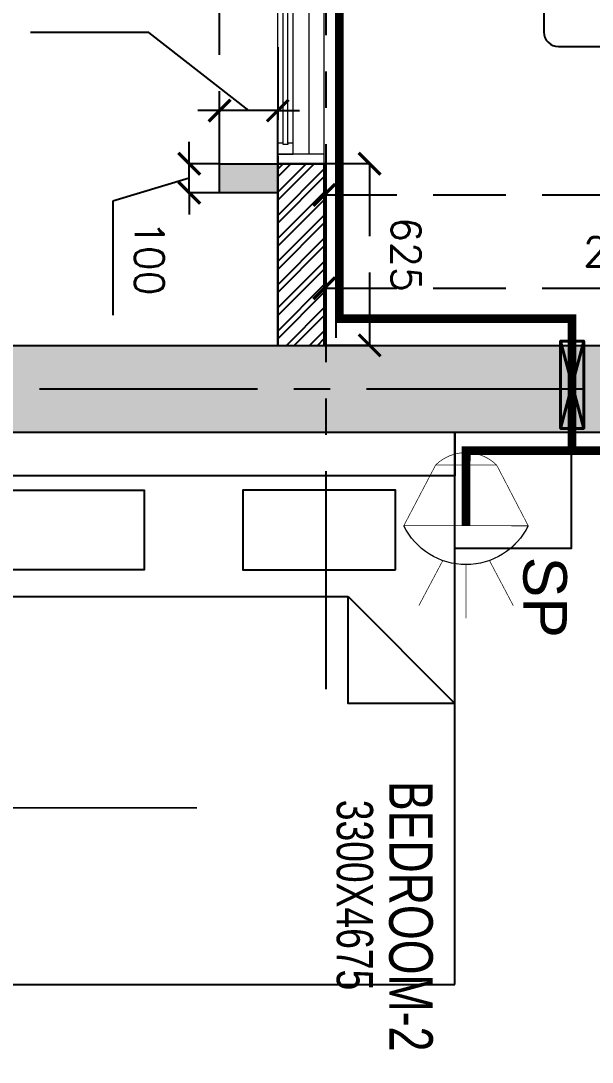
# Model space of a CAD drawing. Header units: millimetres. Extents: x -414464 to 1686, y -90036 to 108605.
# Drawn here: x -111809 to -109843, y -84551 to -80968 of the extents above; entities that cross this region are included whole.
import ezdxf

# ---------------------------------------------------------------- set-up
doc = ezdxf.new("R2010")
doc.units = ezdxf.units.MM
doc.header["$LTSCALE"] = 1000
doc.header["$MEASUREMENT"] = 0
for name, pattern in [('$1$AUDIT_D_120904163729-0', [0]), ('$36$HIDDEN', [0.375, 0.25, -0.125]), ('3BHK-A$1$AUDIT_D_120904163729-0', [0]), ('AUDIT_D_120904163729-0', [0]), ('T8(T9 IS SIMILAR) - DIMENSION & TEXTING$1$( Hidden )', [0.375, 0.25, -0.125]), ('T8(T9 IS SIMILAR) - DIMENSION & TEXTING$1$1', [0]), ('T8(T9 IS SIMILAR) - DIMENSION & TEXTING$1$AUDIT_D_120904163729-0', [0]), ('T8(T9 IS SIMILAR) - DIMENSION & TEXTING$1$HIDDEN', [0.375, 0.25, -0.125]), ('T8(T9 IS SIMILAR) - TYPICAL FLOOR ELEVATION$1$AUDIT_D_120904163729-0', [0]), ('T8(T9 IS SIMILAR) - TYPICAL FLOOR ELEVATION$1$HIDDEN', [0.375, 0.25, -0.125]), ('T8(T9 IS SIMILAR)$1$$0$HIDDEN', [0.375, 0.25, -0.125]), ('T8_PROFILE SECTIONS$0$HIDDEN', [0.375, 0.25, -0.125]), ('T8_PROFILE SECTIONS$0$PHANTOM2', [1.25, 0.625, -0.125, 0.125, -0.125, 0.125, -0.125]), ('T8_REFUGE COLUMNS$1$CENTER2', [1.125, 0.75, -0.125, 0.125, -0.125])]:
    doc.linetypes.add(name, pattern=pattern)
doc.layers.get('0').update_dxf_attribs({"linetype": 'AUDIT_D_120904163729-0'})
for name, color, linetype in [('$0$A-HATCH -160', 251, '$1$AUDIT_D_120904163729-0'), ('$21$A-DIMENSIONS', 2, '$36$HIDDEN'), ('3BHK-A$1$a-furniture', 8, 'Continuous'), ('3BHK-A$1$A-HATCH -160', 251, '3BHK-A$1$AUDIT_D_120904163729-0'), ('a-rcc', 3, 'Continuous'), ('T8(T9 IS SIMILAR) - DIMENSION & TEXTING$1$A-DIMENSIONS', 2, 'T8(T9 IS SIMILAR) - DIMENSION & TEXTING$1$HIDDEN'), ('T8(T9 IS SIMILAR) - DIMENSION & TEXTING$1$A-FIRE FIGHTING', 7, 'T8(T9 IS SIMILAR) - DIMENSION & TEXTING$1$AUDIT_D_120904163729-0'), ('T8(T9 IS SIMILAR) - TYPICAL FLOOR ELEVATION$1$A-DIM', 1, 'T8(T9 IS SIMILAR) - TYPICAL FLOOR ELEVATION$1$AUDIT_D_120904163729-0'), ('T8(T9 IS SIMILAR) - TYPICAL FLOOR ELEVATION$1$A-WALL HATCH', 252, 'T8(T9 IS SIMILAR) - TYPICAL FLOOR ELEVATION$1$AUDIT_D_120904163729-0'), ('T8(T9 IS SIMILAR) - TYPICAL FLOOR ELEVATION$1$A-WALL-FEATURES', 6, 'T8(T9 IS SIMILAR) - TYPICAL FLOOR ELEVATION$1$AUDIT_D_120904163729-0'), ('T8(T9 IS SIMILAR)$1$$6$a-beam 2', 50, 'Continuous'), ('T8(T9 IS SIMILAR)$1$S-BEAM', 20, 'T8(T9 IS SIMILAR)$1$$0$HIDDEN'), ('T8_PROFILE SECTIONS$0$A-PROFILE SECTIONS', 81, 'T8_PROFILE SECTIONS$0$PHANTOM2'), ('T8_REFUGE COLUMNS$1$A-CENTERLINE', 193, 'T8_REFUGE COLUMNS$1$CENTER2'), ('T8_REFUGE COLUMNS$1$A-RCC COLS', 3, 'Continuous'), ('T8_TYPICAL COLUMNS$1$A-RCC COLS', 3, 'Continuous')]:
    doc.layers.add(name, color=color, linetype=linetype)
for name, color, linetype, lineweight in [('3BHK-A$1$A-WALL- 160', 6, 'Continuous', 30), ('3BHK-A$1$Window', 4, 'Continuous', 20), ('T8(T9 IS SIMILAR) - DIMENSION & TEXTING$1$a-Text', 4, 'Continuous', 0), ('T8(T9 IS SIMILAR) - DIMENSION & TEXTING$1$a-TEXT -R SIZE', 4, 'Continuous', 0), ('T8(T9 IS SIMILAR) - DIMENSION & TEXTING$1$U-IPD-WS-FIRE', 1, 'Continuous', 40), ('T8(T9 IS SIMILAR) - DIMENSION & TEXTING$1$U-IPD-WS-SP', 1, 'Continuous', 5), ('T8(T9 IS SIMILAR) - DIMENSION & TEXTING$1$U-IPD-WS-TEXT', 7, 'Continuous', 0), ('T8(T9 IS SIMILAR)$1$D&W', 8, 'Continuous', 25)]:
    doc.layers.add(name, color=color, linetype=linetype, lineweight=lineweight)
doc.layers.add('T8(T9 IS SIMILAR) - DIMENSION & TEXTING$1$U-IPD-SP-SLEV-80', color=7, linetype='T8(T9 IS SIMILAR) - DIMENSION & TEXTING$1$1', lineweight=40, true_color=0x10d54b)
doc.layers.add('T8_REFUGE COLUMNS$1$COL-HATCH', color=7, linetype='Continuous', lineweight=25, true_color=0xa3a3a3)
doc.styles.add('T8(T9 IS SIMILAR) - DIMENSION & TEXTING$1$arial', font='sanss___.ttf')
doc.styles.add('T8(T9 IS SIMILAR) - DIMENSION & TEXTING$1$ARIAL ARROW', font='swisscl.ttf')
doc.styles.add('T8(T9 IS SIMILAR) - DIMENSION & TEXTING$1$Romans 1', font='romans.shx', dxfattribs={"height": 100})
doc.styles.add('T8(T9 IS SIMILAR) - TYPICAL FLOOR ELEVATION$1$Romans 1', font='romans.shx', dxfattribs={"height": 100})
doc.dimstyles.new('T8(T9 IS SIMILAR) - DIMENSION & TEXTING$1$ALPINE S', dxfattribs={"dimscale": 0, "dimtxt": 100, "dimasz": 75, "dimexe": 0, "dimexo": 0, "dimgap": 75, "dimtad": 1, "dimdec": 0, "dimzin": 0, "dimdsep": 46, "dimtxsty": 'T8(T9 IS SIMILAR) - DIMENSION & TEXTING$1$Romans 1', "dimblk": 'T8(T9 IS SIMILAR) - DIMENSION & TEXTING$1$_ArchTick', "dimcen": 0.09, "dimclrd": 256, "dimclre": 256, "dimclrt": 7, "dimadec": 0, "dimazin": 0, "dimtfac": 1, "dimtdec": 0, "dimtofl": 0, "dimtmove": 1, "dimatfit": 0, "dimldrblk": 'T8(T9 IS SIMILAR) - DIMENSION & TEXTING$1$_Open90', "dimfxl": 1, "dimtolj": 1, "dimtzin": 0, "dimarcsym": 0})
doc.dimstyles.new('T8(T9 IS SIMILAR) - TYPICAL FLOOR ELEVATION$1$ALPINE S', dxfattribs={"dimscale": 0, "dimtxt": 100, "dimasz": 75, "dimexe": 0, "dimexo": 0, "dimgap": 75, "dimtad": 1, "dimdec": 0, "dimzin": 0, "dimdsep": 46, "dimtxsty": 'T8(T9 IS SIMILAR) - TYPICAL FLOOR ELEVATION$1$Romans 1', "dimblk": 'T8(T9 IS SIMILAR) - TYPICAL FLOOR ELEVATION$1$_ArchTick', "dimcen": 0.09, "dimclrd": 256, "dimclre": 256, "dimclrt": 7, "dimadec": 0, "dimazin": 0, "dimtfac": 1, "dimtdec": 0, "dimtofl": 0, "dimtmove": 1, "dimatfit": 0, "dimldrblk": 'T8(T9 IS SIMILAR) - TYPICAL FLOOR ELEVATION$1$_Open90', "dimfxl": 1, "dimtolj": 1, "dimtzin": 0, "dimarcsym": 0})

# ---------------------------------------------------------------- blocks, each defined once
blk = doc.blocks.new('T8_REFUGE COLUMNS')
at = {"layer": 'T8_REFUGE COLUMNS$1$COL-HATCH', "linetype": 'ByBlock'}
h = blk.add_hatch(color=256, dxfattribs=at)
h.dxf.hatch_style = 1
h.paths.add_polyline_path([(1222612.1, -5719684.9), (1222312.1, -5719684.9), (1222312.1, -5715449.9), (1222612.1, -5715449.9)])
at = {"layer": 'T8_REFUGE COLUMNS$1$A-CENTERLINE'}
for p, q in [((1222462.1, -5720802.9), (1222462.1, -5702690.8)), ((1223494.9, -5717567.4), (1182495.9, -5717567.4))]:
    blk.add_line(p, q, dxfattribs=at)
at = {"layer": 'T8_REFUGE COLUMNS$1$A-RCC COLS', "linetype": 'ByBlock'}
blk.add_lwpolyline([(1222612.1, -5719684.9), (1222312.1, -5719684.9), (1222312.1, -5715449.9), (1222612.1, -5715449.9)], close=True, dxfattribs=at)
blk = doc.blocks.new('T8_TYPICAL COLUMNS')
at = {"layer": 'T8_TYPICAL COLUMNS$1$A-RCC COLS', "linetype": 'ByBlock'}
blk.add_blockref('T8_REFUGE COLUMNS', (0, 0), dxfattribs=at)
blk = doc.blocks.new('3BHK-A$1$2400')
at = {"layer": '3BHK-A$1$Window', "color": 1, "lineweight": 13}
for p, q in [((1151176.5, -5692111.9), (1148842.5, -5692111.9)), ((1149607.5, -5692111.9), (1148880, -5692111.9)), ((1149607.5, -5692165.3), (1148880, -5692165.3)), ((1150373.7, -5692165.3), (1149645, -5692165.3)), ((1150411.2, -5692165.3), (1151176.5, -5692165.3)), ((1149607.5, -5692218.6), (1148842.5, -5692218.6)), ((1150373.7, -5692218.6), (1149645, -5692218.6)), ((1151139, -5692218.6), (1150411.2, -5692218.6)), ((1150373.7, -5692271.9), (1148842.5, -5692271.9)), ((1151139, -5692271.9), (1150411.2, -5692271.9))]:
    blk.add_line(p, q, dxfattribs=at)
at = {"layer": '3BHK-A$1$Window', "color": 5, "lineweight": 13}
for p, q in [((1149607.5, -5692142.2), (1148880, -5692142.2)), ((1149607.5, -5692146.7), (1148880, -5692146.7)), ((1150373.7, -5692183.8), (1149645, -5692183.8)), ((1150373.7, -5692200), (1149645, -5692200)), ((1151139, -5692237.2), (1150411.2, -5692237.2)), ((1151139, -5692253.3), (1150411.2, -5692253.3))]:
    blk.add_line(p, q, dxfattribs=at)
at = {"layer": '3BHK-A$1$Window', "color": 4, "lineweight": 13}
for points in [[(1148842.5, -5692111.9), (1148809.5, -5692111.9), (1148809.5, -5692271.9), (1148842.5, -5692271.9)], [(1148880, -5692146.7), (1148880, -5692165.3), (1148842.5, -5692165.3), (1148842.5, -5692111.9), (1148880, -5692111.9), (1148880, -5692142.2), (1148875.5, -5692142.2), (1148875.5, -5692146.7)], [(1149607.5, -5692146.7), (1149607.5, -5692165.3), (1149645, -5692165.3), (1149645, -5692111.9), (1149607.5, -5692111.9), (1149607.5, -5692142.2), (1149612, -5692142.2), (1149612, -5692146.7)], [(1151209.5, -5692111.9), (1151176.5, -5692111.9), (1151176.5, -5692271.9), (1151209.5, -5692271.9)], [(1149645, -5692200), (1149645, -5692218.6), (1149607.5, -5692218.6), (1149607.5, -5692165.3), (1149645, -5692165.3), (1149645, -5692183.8), (1149640.5, -5692183.8), (1149640.5, -5692200)], [(1150373.7, -5692200), (1150373.7, -5692218.6), (1150411.2, -5692218.6), (1150411.2, -5692165.3), (1150373.7, -5692165.3), (1150373.7, -5692183.8), (1150378.2, -5692183.8), (1150378.2, -5692200)], [(1150411.2, -5692253.3), (1150411.2, -5692271.9), (1150373.7, -5692271.9), (1150373.7, -5692218.6), (1150411.2, -5692218.6), (1150411.2, -5692237.2), (1150406.7, -5692237.2), (1150406.7, -5692253.3)], [(1151139, -5692253.3), (1151139, -5692271.9), (1151176.5, -5692271.9), (1151176.5, -5692218.6), (1151139, -5692218.6), (1151139, -5692237.2), (1151143.5, -5692237.2), (1151143.5, -5692253.3)]]:
    blk.add_lwpolyline(points, close=True, dxfattribs=at)
blk = doc.blocks.new('3BHK-A$1$A$C14560F67')
at = {"layer": '3BHK-A$1$a-furniture'}
blk.add_line((0.5652, -0.3989, 0), (0.5652, -1.831, 0), dxfattribs=at)
blk.add_line((0.5652, -0.3989, 0), (0.5652, -1.831, 0), dxfattribs=at)
at = {"layer": '3BHK-A$1$a-furniture', "extrusion": (-5.35108e-08, -9.26804e-08, 1)}
for points in [[(0.4, -0.3989), (0, -0.3989), (0, 0.0011), (0.4, 0.0011)], [(0.4, -0.3989), (0, -0.3989), (0, 0.0011), (0.4, 0.0011)], [(0.15, -0.3989), (0, -0.3989), (0, -2.1989), (0.15, -2.1989)], [(1.9, -2.1989), (0.15, -2.1989), (0.15, -0.3989), (1.9, -0.3989)], [(1.9, -2.1989), (0.15, -2.1989), (0.15, -0.3989), (1.9, -0.3989)], [(0.4738, -0.604), (0.1988, -0.604), (0.1988, -1.129), (0.4738, -1.129)], [(0.4738, -0.604), (0.1988, -0.604), (0.1988, -1.129), (0.4738, -1.129)], [(0.4738, -1.9938), (0.1988, -1.9938), (0.1988, -1.4688), (0.4738, -1.4688)], [(0.4738, -1.9938), (0.1988, -1.9938), (0.1988, -1.4688), (0.4738, -1.4688)], [(0.5652, -1.831), (0.9332, -2.1989), (0.9332, -1.831)], [(0.5652, -1.831), (0.9332, -2.1989), (0.9332, -1.831)]]:
    blk.add_lwpolyline(points, close=True, dxfattribs=at)
at = {"layer": '3BHK-A$1$a-furniture', "extrusion": (-5.35108e-08, 9.26804e-08, 1), "elevation": 0}
blk.add_lwpolyline([(0.4, -2.1989), (0, -2.1989), (0, -2.5989), (0.4, -2.5989)], close=True, dxfattribs=at)
blk = doc.blocks.new('3BHK-A')
at = {"layer": '3BHK-A$1$A-HATCH -160', "linetype": 'ByBlock'}
h = blk.add_hatch(dxfattribs=at)
h.set_pattern_fill('ANSI32', color=256, scale=150)
h.set_pattern_definition([(45, (-0.65, 1285.594), (-39.77475644, 39.77475644), []), (45, (25.864, 1285.594), (-39.77475644, 39.77475644), [])])
h.paths.add_polyline_path([(1190857.7, -5717574.7), (1190232.7, -5717574.7), (1190232.7, -5717734.7), (1190857.7, -5717734.7)])
at = {"layer": '3BHK-A$1$a-furniture', "elevation": 0}
blk.add_lwpolyline([(1193021.7, -5716817.7), (1191310.7, -5716817.7, -0.414214), (1191260.7, -5716767.7), (1191260.7, -5715966.8, -0.414214), (1191310.7, -5715916.7), (1193021.7, -5715916.7, -0.414214), (1193071.7, -5715966.7), (1193071.7, -5716767.7, -0.414214)], format="xyb", close=True, dxfattribs=at)
at = {"layer": '3BHK-A$1$A-WALL- 160', "linetype": 'ByBlock'}
for p, q in [((1190857.7, -5717573.4, 0), (1190232.7, -5717573.4, 0)), ((1190857.7, -5717573.4, 0), (1190857.7, -5717733.4, 0)), ((1190857.7, -5717733.4, 0), (1190232.7, -5717733.4, 0))]:
    blk.add_line(p, q, dxfattribs=at)
at = {"layer": '3BHK-A$1$a-furniture', "color": 1, "linetype": 'Continuous', "extrusion": (0, 0, -1), "xscale": -1000, "yscale": 1000, "zscale": -1000, "rotation": 180.0014935398141}
blk.add_blockref('3BHK-A$1$A$C14560F67', (-1189933.6, -5719322.5, -0.7), dxfattribs=at)
at = {"layer": '3BHK-A$1$A-WALL- 160', "linetype": 'ByBlock', "xscale": -1}
blk.add_blockref('3BHK-A$1$2400', (2342067.1, -25461.5, 0), dxfattribs=at)
blk = doc.blocks.new('T8(T9 IS SIMILAR) - TYPICAL FLOOR ELEVATION$1$_ArchTick')
at = {"color": 0, "linetype": 'ByBlock', "const_width": 0.15}
blk.add_lwpolyline([(-0.5, -0.5), (0.5, 0.5)], dxfattribs=at)
blk = doc.blocks.new('*D4537')
at = {"layer": 'T8(T9 IS SIMILAR) - TYPICAL FLOOR ELEVATION$1$A-DIM', "lineweight": -2, "transparency": 16777216}
for p, q in [((1221504.2, -5717733.5), (1221504.2, -5717658.5)), ((1221504.2, -5717733.5), (1221504.2, -5717933.5)), ((1221504.2, -5717833.5), (1221235.2, -5718176.9)), ((1221504.2, -5717933.5), (1221504.2, -5718008.5)), ((1221235.2, -5718176.9), (1221235.2, -5718584))]:
    blk.add_line(p, q, dxfattribs=at)
at = {"layer": 'T8(T9 IS SIMILAR) - TYPICAL FLOOR ELEVATION$1$A-DIM', "linetype": 'T8(T9 IS SIMILAR) - TYPICAL FLOOR ELEVATION$1$HIDDEN', "lineweight": -2, "transparency": 16777216}
for p, q in [((1221686.9, -5717733.5), (1221504.2, -5717733.5)), ((1221686.9, -5717933.5), (1221504.2, -5717933.5))]:
    blk.add_line(p, q, dxfattribs=at)
at = {"layer": 'T8(T9 IS SIMILAR) - TYPICAL FLOOR ELEVATION$1$A-DIM', "linetype": 'ByBlock', "lineweight": -2, "transparency": 16777216, "xscale": 75, "yscale": 75, "zscale": 75}
for p, rotation in [((1221504.2, -5717733.5), 270), ((1221504.2, -5717933.5), 90)]:
    blk.add_blockref('T8(T9 IS SIMILAR) - TYPICAL FLOOR ELEVATION$1$_ArchTick', p, dxfattribs=dict(at, rotation=rotation))
at = {"layer": 'T8(T9 IS SIMILAR) - TYPICAL FLOOR ELEVATION$1$A-DIM', "color": 7, "linetype": 'ByBlock', "transparency": 16777216, "insert": (1221110.2, -5718380.5), "char_height": 100, "attachment_point": 5, "rotation": 90, "style": 'T8(T9 IS SIMILAR) - TYPICAL FLOOR ELEVATION$1$Romans 1'}
blk.add_mtext('\\A1;200', dxfattribs=at)
blk = doc.blocks.new('T8(T9 IS SIMILAR) - TYPICAL FLOOR ELEVATION$1$_Open90')
at = {"color": 0, "linetype": 'ByBlock', "lineweight": -2}
for p, q in [((-0.5, 0.5), (0, 0)), ((0, 0), (-1, 0)), ((0, 0), (-0.5, -0.5))]:
    blk.add_line(p, q, dxfattribs=at)
blk = doc.blocks.new('*D4549')
at = {"layer": 'T8(T9 IS SIMILAR) - TYPICAL FLOOR ELEVATION$1$A-DIM', "linetype": 'T8(T9 IS SIMILAR) - TYPICAL FLOOR ELEVATION$1$HIDDEN', "lineweight": -2, "transparency": 16777216}
for p, q in [((1221686.9, -5717933.5), (1221686.9, -5718038)), ((1221786.9, -5717933.5), (1221786.9, -5718038))]:
    blk.add_line(p, q, dxfattribs=at)
at = {"layer": 'T8(T9 IS SIMILAR) - TYPICAL FLOOR ELEVATION$1$A-DIM', "lineweight": -2, "transparency": 16777216}
for p, q in [((1221686.9, -5718038), (1221611.9, -5718038)), ((1221786.9, -5718038), (1221686.9, -5718038)), ((1221736.9, -5718038), (1221815.6, -5718300.5)), ((1221786.9, -5718038), (1221861.9, -5718038)), ((1221815.6, -5718300.5), (1222208.5, -5718300.5))]:
    blk.add_line(p, q, dxfattribs=at)
at = {"layer": 'T8(T9 IS SIMILAR) - TYPICAL FLOOR ELEVATION$1$A-DIM', "linetype": 'ByBlock', "lineweight": -2, "transparency": 16777216, "xscale": 75, "yscale": 75, "zscale": 75}
blk.add_blockref('T8(T9 IS SIMILAR) - TYPICAL FLOOR ELEVATION$1$_ArchTick', (1221686.9, -5718038), dxfattribs=at)
at = {"layer": 'T8(T9 IS SIMILAR) - TYPICAL FLOOR ELEVATION$1$A-DIM', "linetype": 'ByBlock', "lineweight": -2, "transparency": 16777216, "xscale": 75, "yscale": 75, "zscale": 75, "rotation": 180}
blk.add_blockref('T8(T9 IS SIMILAR) - TYPICAL FLOOR ELEVATION$1$_ArchTick', (1221786.9, -5718038), dxfattribs=at)
at = {"layer": 'T8(T9 IS SIMILAR) - TYPICAL FLOOR ELEVATION$1$A-DIM', "color": 7, "linetype": 'ByBlock', "transparency": 16777216, "insert": (1222012.1, -5718175.5), "char_height": 100, "attachment_point": 5, "style": 'T8(T9 IS SIMILAR) - TYPICAL FLOOR ELEVATION$1$Romans 1', "bg_fill": 3, "box_fill_scale": 1.25, "bg_fill_color": 256, "bg_fill_true_color": 13158600, "bg_fill_transparency": 0}
blk.add_mtext('\\A1;100', dxfattribs=at)
blk = doc.blocks.new('T8(T9 IS SIMILAR) - DIMENSION & TEXTING$1$_ArchTick')
at = {"color": 0, "linetype": 'ByBlock', "const_width": 0.15}
blk.add_lwpolyline([(-0.5, -0.5), (0.5, 0.5)], dxfattribs=at)
blk = doc.blocks.new('*D1470')
at = {"layer": 'T8(T9 IS SIMILAR) - DIMENSION & TEXTING$1$A-DIMENSIONS', "linetype": 'T8(T9 IS SIMILAR) - DIMENSION & TEXTING$1$HIDDEN', "lineweight": -2, "transparency": 16777216}
for p, q in [((1221686.8, -5717573.6), (1221686.8, -5717417.3)), ((1222311.7, -5717573.6), (1222311.7, -5717417.3))]:
    blk.add_line(p, q, dxfattribs=at)
at = {"layer": 'T8(T9 IS SIMILAR) - DIMENSION & TEXTING$1$A-DIMENSIONS', "lineweight": -2, "transparency": 16777216}
blk.add_line((1221686.8, -5717417.3), (1222311.7, -5717417.3), dxfattribs=at)
at = {"layer": 'T8(T9 IS SIMILAR) - DIMENSION & TEXTING$1$A-DIMENSIONS', "linetype": 'ByBlock', "lineweight": -2, "transparency": 16777216, "xscale": 75, "yscale": 75, "zscale": 75, "rotation": 180}
blk.add_blockref('T8(T9 IS SIMILAR) - DIMENSION & TEXTING$1$_ArchTick', (1221686.8, -5717417.3), dxfattribs=at)
at = {"layer": 'T8(T9 IS SIMILAR) - DIMENSION & TEXTING$1$A-DIMENSIONS', "linetype": 'ByBlock', "lineweight": -2, "transparency": 16777216, "xscale": 75, "yscale": 75, "zscale": 75}
blk.add_blockref('T8(T9 IS SIMILAR) - DIMENSION & TEXTING$1$_ArchTick', (1222311.7, -5717417.3), dxfattribs=at)
at = {"layer": 'T8(T9 IS SIMILAR) - DIMENSION & TEXTING$1$A-DIMENSIONS', "color": 7, "linetype": 'ByBlock', "transparency": 16777216, "insert": (1221999.3, -5717292.3), "char_height": 100, "attachment_point": 5, "style": 'T8(T9 IS SIMILAR) - DIMENSION & TEXTING$1$Romans 1'}
blk.add_mtext('\\A1;625', dxfattribs=at)
blk = doc.blocks.new('T8(T9 IS SIMILAR) - DIMENSION & TEXTING$1$_Open90')
at = {"color": 0, "linetype": 'ByBlock', "lineweight": -2}
for p, q in [((-0.5, 0.5), (0, 0)), ((0, 0), (-1, 0)), ((0, 0), (-0.5, -0.5))]:
    blk.add_line(p, q, dxfattribs=at)
blk = doc.blocks.new('*D1471')
at = {"layer": 'T8(T9 IS SIMILAR) - DIMENSION & TEXTING$1$A-DIMENSIONS', "linetype": 'T8(T9 IS SIMILAR) - DIMENSION & TEXTING$1$HIDDEN', "lineweight": -2, "transparency": 16777216}
for p, q in [((1222022.4, -5710748.9), (1221794, -5710748.9)), ((1221999.3, -5717573.6), (1221794, -5717573.6))]:
    blk.add_line(p, q, dxfattribs=at)
at = {"layer": 'T8(T9 IS SIMILAR) - DIMENSION & TEXTING$1$A-DIMENSIONS', "lineweight": -2, "transparency": 16777216}
blk.add_line((1221794, -5717573.6), (1221794, -5710748.9), dxfattribs=at)
at = {"layer": 'T8(T9 IS SIMILAR) - DIMENSION & TEXTING$1$A-DIMENSIONS', "linetype": 'ByBlock', "lineweight": -2, "transparency": 16777216, "xscale": 75, "yscale": 75, "zscale": 75}
for p, rotation in [((1221794, -5710748.9), 90), ((1221794, -5717573.6), 270)]:
    blk.add_blockref('T8(T9 IS SIMILAR) - DIMENSION & TEXTING$1$_ArchTick', p, dxfattribs=dict(at, rotation=rotation))
at = {"layer": 'T8(T9 IS SIMILAR) - DIMENSION & TEXTING$1$A-DIMENSIONS', "color": 7, "linetype": 'ByBlock', "transparency": 16777216, "insert": (1221669, -5714161.3), "char_height": 100, "attachment_point": 5, "rotation": 90, "style": 'T8(T9 IS SIMILAR) - DIMENSION & TEXTING$1$Romans 1'}
blk.add_mtext('\\A1;6825', dxfattribs=at)
blk = doc.blocks.new('T8(T9 IS SIMILAR) - DIMENSION & TEXTING$1$SIDE SPRINKLER')
at = {"layer": 'T8(T9 IS SIMILAR) - DIMENSION & TEXTING$1$U-IPD-WS-SP', "const_width": 3, "elevation": 0}
for points in [[(-6847.2, -87791.6), (-7102.7, -87925.5)], [(-6700.4, -87955.9), (-6510.2, -87854.9)], [(-6683.5, -88053.8), (-6456.1, -88053.8)], [(-6847.2, -88315.9), (-7102.7, -88183.1)], [(-6700.2, -88152.7), (-6509.9, -88253.3)]]:
    blk.add_lwpolyline(points, dxfattribs=at)
for points in [[(-6847.2, -87791.6, 0.000405), (-6846.7, -88316.2, 0.623274), (-6846.7, -87792.3, 0.617961)], [(-7102.7, -87925.2, 0.001274), (-7102.7, -88183.1, -0.409371), (-7102.7, -87925.2, -0.617961)]]:
    blk.add_lwpolyline(points, format="xyb", dxfattribs=at)
at = {"layer": 'T8(T9 IS SIMILAR) - DIMENSION & TEXTING$1$U-IPD-WS-SP'}
for centre, start, end in [((-6975.2, -88053.8), 296.0387, 63.9613), ((-6975.2, -88053.8), 0, 63.9613), ((-6975.2, -88054.2), 296.1316, 0.0929)]:
    blk.add_arc(centre, 291.8, start, end, dxfattribs=at)
blk = doc.blocks.new('T8(T9 IS SIMILAR) - DIMENSION & TEXTING$1$A$C7A147FD6')
at = {"layer": 'T8(T9 IS SIMILAR) - DIMENSION & TEXTING$1$U-IPD-SP-SLEV-80', "elevation": -0.6}
blk.add_lwpolyline([(14845.2, -1306.4), (15145.2, -1306.4), (15145.2, -1386.4), (14845.2, -1386.4), (14845.2, -1306.4), (15145.2, -1386.4), (15145.2, -1306.4), (14845.2, -1386.4)], dxfattribs=at)
at = {"layer": 'T8(T9 IS SIMILAR) - DIMENSION & TEXTING$1$U-IPD-WS-FIRE', "color": 241, "linetype": 'T8(T9 IS SIMILAR) - DIMENSION & TEXTING$1$( Hidden )', "ltscale": 2, "const_width": 30, "elevation": -0.6}
for points in [[(15392.2, 3510.8), (15222.1, 3510.8), (15222.1, -1346.4), (14768.2, -1346.4), (14768.2, -2147.3), (11278, -2147.3), (11278, -1175.2), (10838.4, -1175.2), (10838.4, -353), (9573.9, -353), (9573.9, 86.8), (9573.9, 1112.5), (-6794.4, 1112.5)], [(15222.1, -1346.4), (15222.1, -1711.1), (15480.3, -1711.6)]]:
    blk.add_lwpolyline(points, dxfattribs=at)
at = {"layer": 'T8(T9 IS SIMILAR) - DIMENSION & TEXTING$1$U-IPD-WS-FIRE', "xscale": -0.8162240268536692, "yscale": 0.8162240268536692, "zscale": 0.8162240268536692, "rotation": 179.9973893578731}
blk.add_blockref('T8(T9 IS SIMILAR) - DIMENSION & TEXTING$1$SIDE SPRINKLER', (21065.8, -73583.5, -0.6), dxfattribs=at)
at = {"layer": 'T8(T9 IS SIMILAR) - DIMENSION & TEXTING$1$U-IPD-WS-TEXT', "insert": (15866.3, -1364.4, -1.3), "char_height": 150, "attachment_point": 3, "rotation": 359.9975, "style": 'T8(T9 IS SIMILAR) - DIMENSION & TEXTING$1$arial'}
blk.add_mtext_dynamic_manual_height_columns('SP', width=0.382, gutter_width=0.75, heights=[0], dxfattribs=at)
blk = doc.blocks.new('*D1287')
at = {"layer": 'T8(T9 IS SIMILAR) - DIMENSION & TEXTING$1$A-DIMENSIONS', "linetype": 'T8(T9 IS SIMILAR) - DIMENSION & TEXTING$1$HIDDEN', "lineweight": -2, "transparency": 16777216}
for p, q in [((1222312.1, -5715448.9), (1222115.1, -5715448.9)), ((1222312.1, -5717573.4), (1222115.1, -5717573.4))]:
    blk.add_line(p, q, dxfattribs=at)
at = {"layer": 'T8(T9 IS SIMILAR) - DIMENSION & TEXTING$1$A-DIMENSIONS', "lineweight": -2, "transparency": 16777216}
blk.add_line((1222115.1, -5717573.4), (1222115.1, -5715448.9), dxfattribs=at)
at = {"layer": 'T8(T9 IS SIMILAR) - DIMENSION & TEXTING$1$A-DIMENSIONS', "linetype": 'ByBlock', "lineweight": -2, "transparency": 16777216, "xscale": 75, "yscale": 75, "zscale": 75}
for p, rotation in [((1222115.1, -5715448.9), 90), ((1222115.1, -5717573.4), 270)]:
    blk.add_blockref('T8(T9 IS SIMILAR) - DIMENSION & TEXTING$1$_ArchTick', p, dxfattribs=dict(at, rotation=rotation))
at = {"layer": 'T8(T9 IS SIMILAR) - DIMENSION & TEXTING$1$A-DIMENSIONS', "color": 7, "linetype": 'ByBlock', "transparency": 16777216, "insert": (1221990.1, -5716511.1), "char_height": 100, "attachment_point": 5, "rotation": 90, "style": 'T8(T9 IS SIMILAR) - DIMENSION & TEXTING$1$Romans 1'}
blk.add_mtext('\\A1;2125', dxfattribs=at)
blk = doc.blocks.new('T8_PROFILE SECTIONS$0$MH')
at = {"layer": 'T8_PROFILE SECTIONS$0$A-PROFILE SECTIONS', "linetype": 'T8_PROFILE SECTIONS$0$HIDDEN', "ltscale": 2}
h = blk.add_hatch(color=256, dxfattribs=at)
h.dxf.hatch_style = 1
h.paths.add_polyline_path([(1140339.1, -5697424.8), (1140519.9, -5697528.1), (1140339.1, -5697631.3)])
at = {"layer": 'T8_PROFILE SECTIONS$0$A-PROFILE SECTIONS', "linetype": 'T8_PROFILE SECTIONS$0$HIDDEN', "ltscale": 2, "const_width": 5}
blk.add_lwpolyline([(1140339.1, -5697424.8), (1140339.1, -5697424.8), (1140519.9, -5697528.1), (1140339.1, -5697631.3)], close=True, dxfattribs=at)
blk.add_lwpolyline([(1140339.1, -5697424.8), (1140339.1, -5700565.7)], dxfattribs=at)
blk = doc.blocks.new('PROFILE SECTION LINE T9')
at = {"layer": 'T8_PROFILE SECTIONS$0$A-PROFILE SECTIONS', "linetype": 'ByBlock', "xscale": -1, "rotation": 180}
blk.add_blockref('T8_PROFILE SECTIONS$0$MH', (-1102153.9, -5706961.2, 0), dxfattribs=at)
blk = doc.blocks.new('T8(T9 IS SIMILAR) - TYPICAL FLOOR ELEVATION')
at = {"layer": 'T8(T9 IS SIMILAR) - TYPICAL FLOOR ELEVATION$1$A-WALL HATCH', "linetype": 'ByBlock'}
h = blk.add_hatch(dxfattribs=at)
h.set_pattern_fill('ZIGZAG', color=256, scale=250)
h.set_pattern_definition([(0, (0, 0), (31.25, 31.25), [31.25, -31.25]), (90, (31.25, 0), (-31.25, 31.25), [31.25, -31.25])])
h.paths.add_polyline_path([(1186332.7, -5719983.5), (1186332.7, -5719683.5), (1186432.7, -5719683.5), (1186432.7, -5719883.5), (1186982.7, -5719883.5), (1186982.7, -5719523.5), (1187082.7, -5719523.5), (1187082.7, -5719983.5)])
h.paths.add_polyline_path([(1190232.7, -5719983.5), (1190232.7, -5719683.5), (1190132.7, -5719683.5), (1190132.7, -5719883.5), (1189582.7, -5719883.5), (1189582.7, -5719523.5), (1189482.7, -5719523.5), (1189482.7, -5719983.5)])
h.paths.add_polyline_path([(1190857.7, -5717933.5), (1190857.7, -5717733.5), (1190757.7, -5717733.5), (1190757.7, -5717933.5)])
h.paths.add_polyline_path([(1193357.7, -5717733.5), (1193357.7, -5717933.5), (1193257.7, -5717933.5), (1193257.7, -5717733.5)])
h.paths.add_polyline_path([(1196632.8, -5709938.8), (1196632.8, -5709738.8), (1196532.8, -5709738.8), (1196532.8, -5709938.8)])
h.paths.add_polyline_path([(1194132, -5709738.8), (1194132, -5709938.8), (1194032, -5709938.8), (1194032, -5709738.8)])
h.paths.add_polyline_path([(1195742.7, -5701889.7), (1196212.8, -5701889.7), (1196212.8, -5702349.7), (1196112.8, -5702349.7), (1196112.8, -5701989.7), (1195742.7, -5701989.7)])
h.paths.add_polyline_path([(1198312.8, -5702349.7), (1198312.8, -5701889.7), (1199132.6, -5701889.7), (1199132.6, -5701989.7), (1198412.8, -5701989.7), (1198412.8, -5702349.7)])
h.paths.add_polyline_path([(1199662.5, -5701090.3), (1199662.5, -5700890.3), (1199762.5, -5700890.3), (1199762.5, -5701090.3)])
h.paths.add_polyline_path([(1201862.6, -5700890.3), (1201862.6, -5701090.3), (1201962.6, -5701090.3), (1201962.6, -5700890.3)])
h.paths.add_polyline_path([(1210681.9, -5700890.3), (1210681.9, -5701090.3), (1210581.9, -5701090.3), (1210581.9, -5700890.3)])
h.paths.add_polyline_path([(1212882, -5701090.3), (1212882, -5700890.3), (1212782, -5700890.3), (1212782, -5701090.3)])
h.paths.add_polyline_path([(1214231.8, -5702349.7), (1214231.8, -5701889.7), (1213412.3, -5701889.7), (1213412.3, -5701989.7), (1214131.8, -5701989.7), (1214131.8, -5702349.7)])
h.paths.add_polyline_path([(1216801.9, -5701889.7), (1216331.8, -5701889.7), (1216331.8, -5702349.7), (1216431.8, -5702349.7), (1216431.8, -5701989.7), (1216801.9, -5701989.7)])
h.paths.add_polyline_path([(1215911.7, -5709938.8), (1215911.7, -5709738.8), (1216011.7, -5709738.8), (1216011.7, -5709938.8)])
h.paths.add_polyline_path([(1218412.5, -5709738.8), (1218412.5, -5709938.8), (1218512.5, -5709938.8), (1218512.5, -5709738.8)])
h.paths.add_polyline_path([(1221686.9, -5717933.5), (1221686.9, -5717733.5), (1221786.9, -5717733.5), (1221786.9, -5717933.5)])
h.paths.add_polyline_path([(1219186.9, -5717733.5), (1219186.9, -5717933.5), (1219286.9, -5717933.5), (1219286.9, -5717733.5)])
h.paths.add_polyline_path([(1222311.8, -5719983.5), (1222311.8, -5719683.5), (1222411.8, -5719683.5), (1222411.8, -5719883.5), (1222961.8, -5719883.5), (1222961.8, -5719523.5), (1223061.8, -5719523.5), (1223061.8, -5719983.5)])
h.paths.add_polyline_path([(1226211.8, -5719983.5), (1226211.8, -5719683.5), (1226111.8, -5719683.5), (1226111.8, -5719883.5), (1225561.8, -5719883.5), (1225561.8, -5719523.5), (1225461.8, -5719523.5), (1225461.8, -5719983.5)])
h.paths.add_polyline_path([(1217001.9, -5727584.6), (1216901.9, -5727584.6), (1216901.9, -5727784.6), (1216356.8, -5727784.6), (1216356.8, -5727424.6), (1216256.8, -5727424.6), (1216256.8, -5727884.6), (1217001.9, -5727884.6)])
h.paths.add_polyline_path([(1214156.8, -5727424.6), (1214056.8, -5727424.6), (1214056.8, -5727784.6), (1213412.3, -5727784.6), (1213412.3, -5727884.6), (1214156.8, -5727884.6)])
h.paths.add_polyline_path([(1210681.9, -5728884), (1210681.9, -5728684), (1210581.9, -5728684), (1210581.9, -5728884)])
h.paths.add_polyline_path([(1212882, -5728684), (1212882, -5728884), (1212782, -5728884), (1212782, -5728684)])
h.paths.add_polyline_path([(1201862.6, -5728884), (1201862.6, -5728684), (1201962.6, -5728684), (1201962.6, -5728884)])
h.paths.add_polyline_path([(1199662.5, -5728684), (1199662.5, -5728884), (1199762.5, -5728884), (1199762.5, -5728684)])
h.paths.add_polyline_path([(1198387.7, -5727424.6), (1198487.7, -5727424.6), (1198487.7, -5727784.6), (1199132.3, -5727784.6), (1199132.3, -5727884.6), (1198387.7, -5727884.6)])
h.paths.add_polyline_path([(1195542.6, -5727584.6), (1195642.6, -5727584.6), (1195642.6, -5727784.6), (1196187.7, -5727784.6), (1196187.7, -5727424.6), (1196287.7, -5727424.6), (1196287.7, -5727884.6), (1195542.6, -5727884.6)])
at = {"layer": 'T8(T9 IS SIMILAR) - TYPICAL FLOOR ELEVATION$1$A-WALL-FEATURES', "color": 8, "linetype": 'T8(T9 IS SIMILAR) - TYPICAL FLOOR ELEVATION$1$HIDDEN'}
blk.add_line((1221686.9, -5717933.5, 0), (1219286.9, -5717933.5, 0), dxfattribs=at)
at = {"layer": 'T8(T9 IS SIMILAR) - TYPICAL FLOOR ELEVATION$1$A-WALL-FEATURES', "linetype": 'ByBlock', "elevation": 0}
blk.add_lwpolyline([(1221686.9, -5717933.5), (1221686.9, -5717733.5), (1221786.9, -5717733.5), (1221786.9, -5717933.5)], close=True, dxfattribs=at)
at = {"layer": 'T8(T9 IS SIMILAR) - TYPICAL FLOOR ELEVATION$1$A-DIM', "linetype": 'ByBlock'}
dim = blk.add_linear_dim(base=(1221504.2, -5717933.5), p1=(1221686.9, -5717733.5, 0), p2=(1221686.9, -5717933.5, 0), angle=90, dimstyle='T8(T9 IS SIMILAR) - TYPICAL FLOOR ELEVATION$1$ALPINE S', override={"dimscale": 1, "dimfxl": 5, "dimarcsym": 1}, dxfattribs=at)
dim.commit()
dim.dimension.update_dxf_attribs({"geometry": '*D4537', "text_midpoint": (1221235.2, -5718251.9), "dimtype": 128})
dim = blk.add_linear_dim(base=(1221686.9, -5718038), p1=(1221786.9, -5717933.5, 0), p2=(1221686.9, -5717933.5, 0), dimstyle='T8(T9 IS SIMILAR) - TYPICAL FLOOR ELEVATION$1$ALPINE S', override={"dimscale": 1, "dimfxl": 5, "dimtfill": 1, "dimarcsym": 1}, dxfattribs=at)
dim.commit()
dim.dimension.update_dxf_attribs({"geometry": '*D4549', "text_midpoint": (1221890.6, -5718175.5)})
blk = doc.blocks.new('T8(T9 IS SIMILAR) - DIMENSION & TEXTING')
at = {"layer": 'T8(T9 IS SIMILAR) - DIMENSION & TEXTING$1$A-FIRE FIGHTING', "linetype": 'ByBlock'}
blk.add_blockref('T8(T9 IS SIMILAR) - DIMENSION & TEXTING$1$A$C7A147FD6', (1207452.3, -5715374), dxfattribs=at)
at = {"layer": 'T8(T9 IS SIMILAR) - DIMENSION & TEXTING$1$a-Text', "style": 'T8(T9 IS SIMILAR) - DIMENSION & TEXTING$1$ARIAL ARROW'}
blk.add_text('BEDROOM-2', height=150, dxfattribs=at).set_placement((1223810.3, -5717350, 0.5))
at = {"layer": 'T8(T9 IS SIMILAR) - DIMENSION & TEXTING$1$a-TEXT -R SIZE', "color": 2, "style": 'T8(T9 IS SIMILAR) - DIMENSION & TEXTING$1$ARIAL ARROW'}
blk.add_text('3300X4675', height=125, dxfattribs=at).set_placement((1223875.6, -5717530.5, 0.5))
at = {"layer": 'T8(T9 IS SIMILAR) - DIMENSION & TEXTING$1$A-DIMENSIONS', "linetype": 'ByBlock'}
for base, p1, p2, picture, middle in [((1221794, -5710748.9, 0.5), (1221999.3, -5717573.6, 0.5), (1222022.4, -5710748.9, 0.5), '*D1471', (1221669, -5714161.3, 0.5)), ((1222115.0687, -5715448.8633), (1222312.0691, -5717573.434, 0.4896), (1222312.0691, -5715448.8633), '*D1287', (1221990.0687, -5716511.1486))]:
    dim = blk.add_linear_dim(base=base, p1=p1, p2=p2, angle=90, dimstyle='T8(T9 IS SIMILAR) - DIMENSION & TEXTING$1$ALPINE S', override={"dimscale": 1, "dimfxl": 5, "dimarcsym": 1}, dxfattribs=at)
    dim.commit()
    dim.dimension.update_dxf_attribs({"geometry": picture, "text_midpoint": middle})
dim = blk.add_linear_dim(base=(1222311.7, -5717417.3, 0.5), p1=(1221686.8, -5717573.6, 0.5), p2=(1222311.7, -5717573.6, 0.5), dimstyle='T8(T9 IS SIMILAR) - DIMENSION & TEXTING$1$ALPINE S', override={"dimscale": 1, "dimfxl": 5, "dimarcsym": 1}, dxfattribs=at)
dim.commit()
dim.dimension.update_dxf_attribs({"geometry": '*D1470', "text_midpoint": (1221999.3, -5717292.3, 0.5)})
blk = doc.blocks.new('T8(T9 IS SIMILAR)')
at = {"layer": 'T8(T9 IS SIMILAR)$1$D&W', "linetype": 'ByBlock', "xscale": -1}
blk.add_blockref('3BHK-A', (2412544.6, 0, 0.5), dxfattribs=at)
at = {"layer": 'T8(T9 IS SIMILAR)$1$D&W', "linetype": 'ByBlock'}
blk.add_blockref('T8(T9 IS SIMILAR) - TYPICAL FLOOR ELEVATION', (0, 0), dxfattribs=at)
blk.add_blockref('T8_TYPICAL COLUMNS', (0, 0), dxfattribs=at)
at = {"layer": 'T8(T9 IS SIMILAR)$1$$6$a-beam 2', "linetype": 'ByBlock'}
blk.add_blockref('T8(T9 IS SIMILAR) - DIMENSION & TEXTING', (0, 0), dxfattribs=at)
at = {"layer": 'T8(T9 IS SIMILAR)$1$S-BEAM'}
for p, q in [((1218661.5, -5717533.7, -0.5), (1222311.3, -5717533.7, -0.4)), ((1218661.5, -5717733.7, -0.5), (1222311.3, -5717733.7, -0.4))]:
    blk.add_line(p, q, dxfattribs=at)
blk = doc.blocks.new('A$C48506478')
at = {"layer": '$21$A-DIMENSIONS', "linetype": 'ByBlock'}
blk.add_blockref('T8(T9 IS SIMILAR)', (-1195542.6, 5727884.6), dxfattribs=at)
at = {"layer": '$0$A-HATCH -160', "linetype": 'ByBlock'}
blk.add_blockref('T8(T9 IS SIMILAR) - DIMENSION & TEXTING', (-1195542.6, 5727884.6), dxfattribs=at)
at = {"layer": 'T8_PROFILE SECTIONS$0$A-PROFILE SECTIONS', "linetype": 'ByBlock'}
blk.add_blockref('PROFILE SECTION LINE T9', (-9824.4, 16268.9, 0), dxfattribs=at)

msp = doc.modelspace()

# ---------------------------------------------------------------- block references
at = {"layer": 'a-rcc', "linetype": 'ByBlock', "rotation": 270}
msp.add_blockref('A$C48506478', (-121076, -55315.3, 0), dxfattribs=at)

doc.saveas('drawing.dxf')
